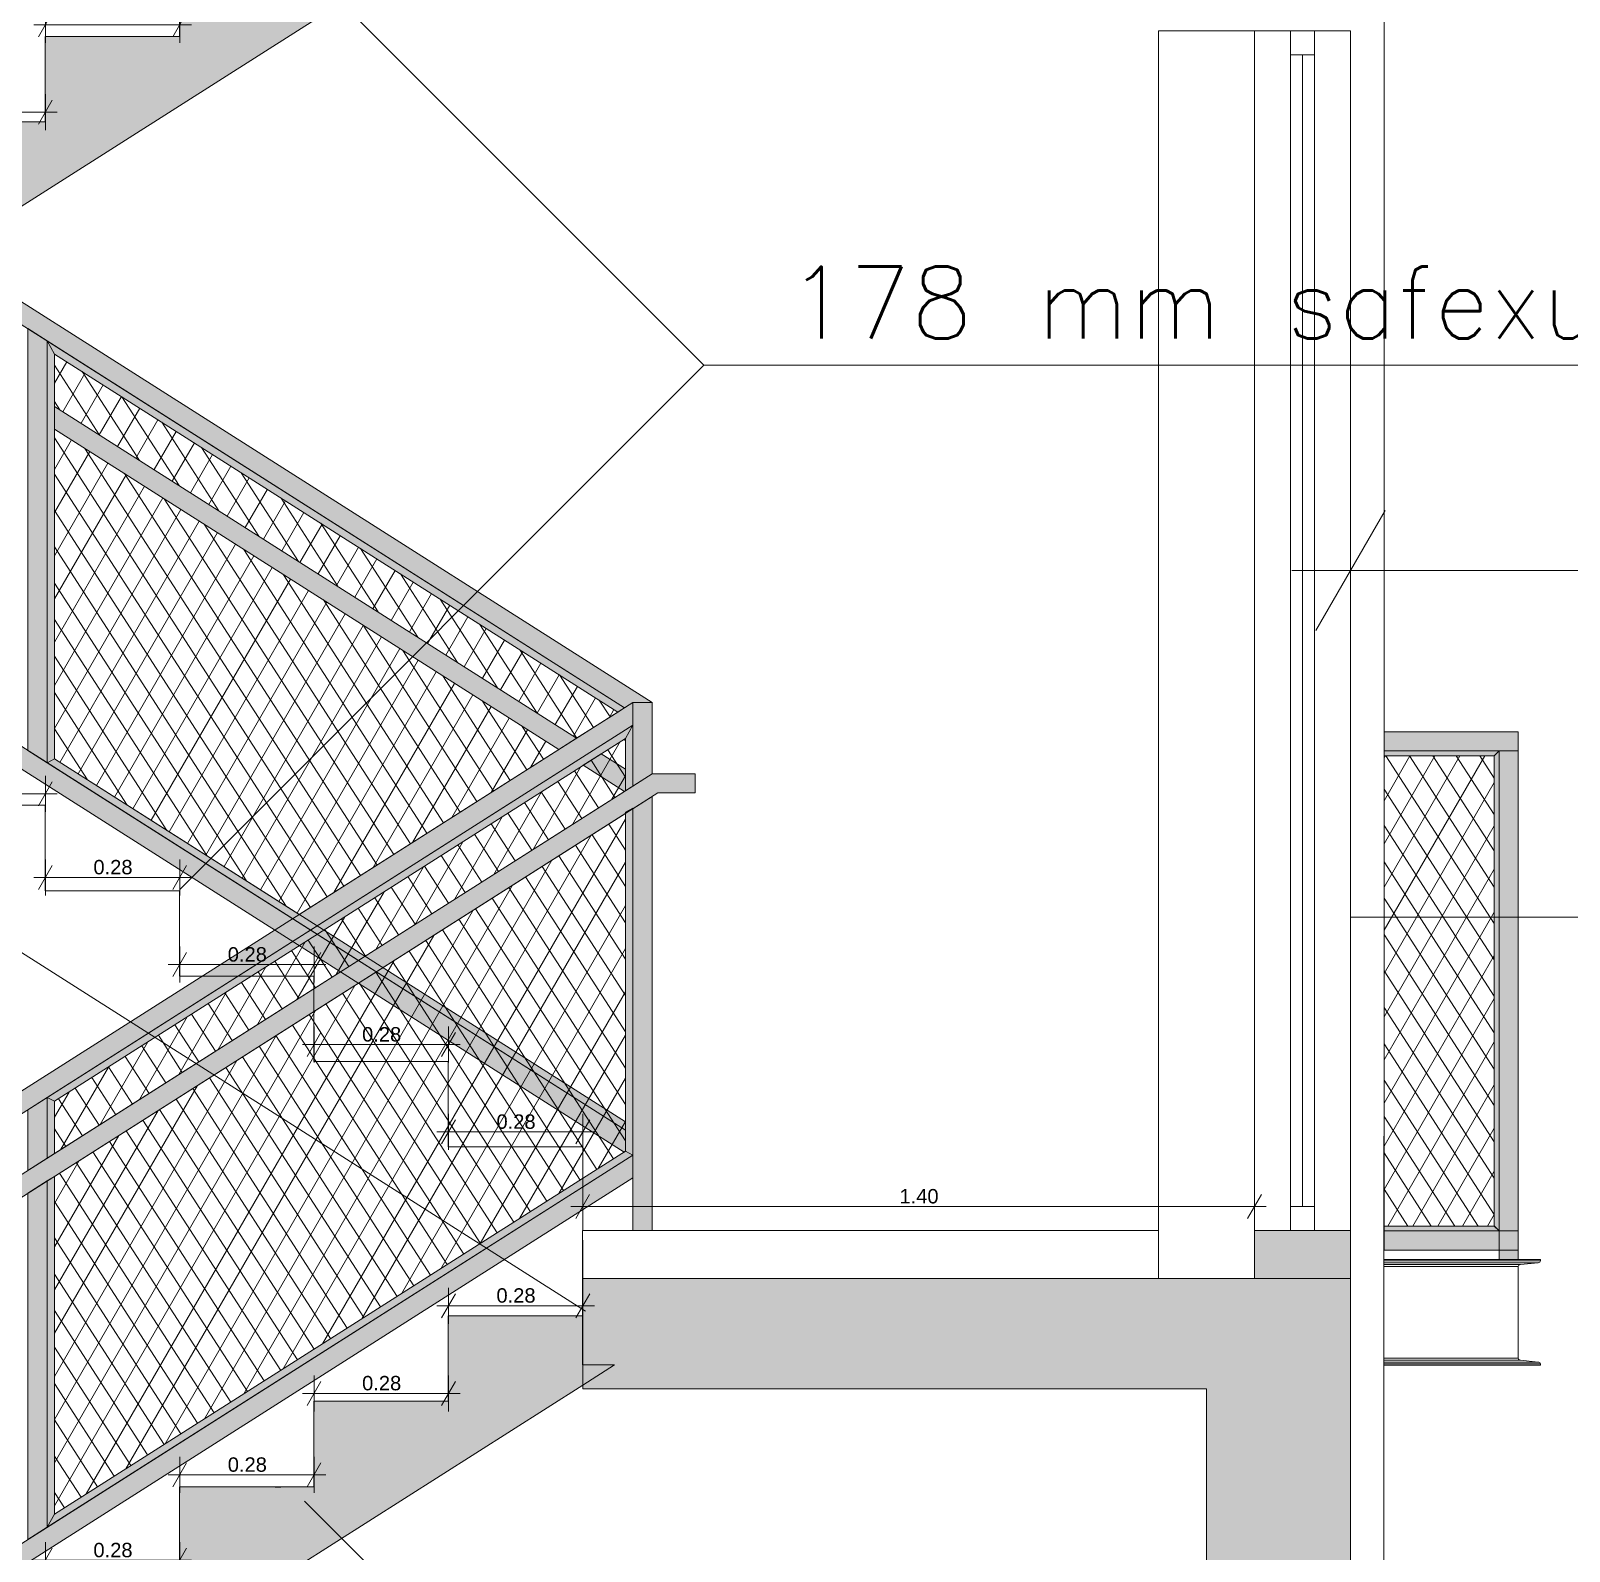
# Model space of a CAD drawing. Header units: millimetres. Extents: x 476571643 to 477489869, y 4620928210 to 4621294454.
# Drawn here: x 477416563 to 477419769, y 4621123597 to 4621126765 of the extents above; entities that cross this region are included whole.
import ezdxf

# ---------------------------------------------------------------- set-up
doc = ezdxf.new("R2010")
doc.units = ezdxf.units.MM
doc.header["$MEASUREMENT"] = 0
for name, color, linetype, lineweight in [('2D Drafting - General_Pen_No__250_Pen_No__7', 7, 'Continuous', 0), ('Annotation - Text_Pen_No__7_Pen_No__7_Pen_No__5', 5, 'Continuous', 0), ('gegmebi_Pen_No__7_Pen_No__250', 7, 'Continuous', 0), ('gegmebi_Pen_No__7_Pen_No__7', 7, 'Continuous', 0), ('gegmebi_Pen_No__7_Pen_No__7_Pen_No__5', 5, 'Continuous', 0), ('kar-panjara_Pen_No__7_Pen_No__250', 7, 'Continuous', 0), ('New_2D Drafting - General_Pen_No__1', 1, 'Continuous', 0), ('New_2D Drafting - General_Pen_No__250_Pen_No__250', 7, 'Continuous', 0), ('New_2D Drafting - General_Pen_No__30_Pen_No__9_Pen_No__9_Pen_No__255', 255, 'Continuous', 0), ('New_2D Drafting - General_Pen_No__30_Pen_No__9_Pen_No__9_Pen_No__7', 7, 'Continuous', 0), ('New_2D Drafting - General_Pen_No__4', 7, 'Continuous', 0), ('New_2D Drafting - General_Pen_No__7', 7, 'Continuous', 0), ('New_Doors_Pen_No__7_Pen_No__7_Pen_No__250', 7, 'Continuous', 0), ('New_Doors_Pen_No__7_Pen_No__7_Pen_No__5', 5, 'Continuous', 0), ('New_reg_nak_Pen_No__7', 7, 'Continuous', 0), ('New_shenobebi_Pen_No__4', 7, 'Continuous', 0), ('New_Structural - Bearing_Pen_No__1', 1, 'Continuous', 0), ('reg_nak_Pen_No__250', 7, 'Continuous', 0), ('Structural - Bearing_Pen_No__7', 7, 'Continuous', 0), ('zoma_Pen_No__1', 1, 'Continuous', 0), ('zoma_Pen_No__142', 142, 'Continuous', 0)]:
    doc.layers.add(name, color=color, linetype=linetype, lineweight=lineweight)
doc.layers.add('zoma', color=7, linetype='Continuous')
doc.styles.add('GENERATED_STYLE_2', font='arial.ttf')
doc.linetypes.add('Break', pattern='A,0,[1,a-5 saxl бѓ’бѓђбѓ¦бѓ”бѓ‘бѓ”бѓ‘бѓ\x98_1.Shx,S=15.679026,R=0,X=0,Y=0],-1975.557214,0', length=1975.557214)
doc.dimstyles.new('GENERATED_STYLE__2', dxfattribs={"dimtxt": 30.000001, "dimasz": 38, "dimexe": 0.18, "dimexo": 3, "dimgap": 0.09, "dimtad": 1, "dimtih": 1, "dimtoh": 1, "dimlfac": 0.001, "dimzin": 0, "dimdsep": 46, "dimtxsty": 'GENERATED_STYLE_2', "dimblk": 'ARROWHEAD_2', "dimblk1": 'ARROWHEAD_2', "dimblk2": 'ARROWHEAD_2', "dimcen": 0.09, "dimclrd": 142, "dimclre": 142, "dimclrt": 142, "dimadec": 0, "dimazin": 0, "dimtfac": 1, "dimtdec": 4, "dimtmove": 0, "dimatfit": 3, "dimfxl": 1, "dimtolj": 1, "dimtzin": 0, "dimarcsym": 0})
doc.dimstyles.new('GENERATED_STYLE__27', dxfattribs={"dimtxt": 300, "dimasz": 190, "dimexe": 0.18, "dimexo": 3, "dimgap": 0.09, "dimtad": 1, "dimtih": 1, "dimtoh": 1, "dimlfac": 0.001, "dimzin": 0, "dimdsep": 46, "dimtxsty": 'GENERATED_STYLE_2', "dimblk": 'ARROWHEAD_2', "dimblk1": 'ARROWHEAD_2', "dimblk2": 'ARROWHEAD_2', "dimcen": 0.09, "dimclrd": 1, "dimclre": 1, "dimclrt": 1, "dimadec": 0, "dimazin": 0, "dimtfac": 1, "dimtdec": 4, "dimtmove": 0, "dimatfit": 3, "dimfxl": 1, "dimtolj": 1, "dimtzin": 0, "dimarcsym": 0})
pattern_1 = [(60, (476844527.15, 4621385791.044), (-38.9711432, 22.5), []), (122.8330945, (476844527.15, 4621385791.044), (36.8060797, 18.75), [])]

# ---------------------------------------------------------------- blocks, each defined once
blk = doc.blocks.new('*D1593', base_point=(476844527.1, 4621385791))
at = {"layer": 'zoma_Pen_No__142', "color": 142, "linetype": 'Continuous', "lineweight": 0, "transparency": 16777216}
for p, q in [((477416593.3, 4621123540.1), (477416593.3, 4621123615.1)), ((477416873.3, 4621123540.1), (477416873.3, 4621123615.1)), ((477416607.7, 4621123602.6), (477416578.9, 4621123552.6)), ((477416858.9, 4621123552.6), (477416887.7, 4621123602.6)), ((477416568.9, 4621123577.6), (477416593.3, 4621123577.6)), ((477416593.3, 4621123577.6), (477416873.3, 4621123577.6)), ((477416873.3, 4621123577.6), (477416897.8, 4621123577.6))]:
    blk.add_line(p, q, dxfattribs=at)
at = {"layer": 'zoma_Pen_No__142', "color": 142, "lineweight": 0, "transparency": 16777216, "insert": (477416693.4, 4621123583.6), "char_height": 30, "attachment_point": 7, "style": 'GENERATED_STYLE_2'}
blk.add_mtext('\\A1;{\\pql;\\fArial CYR|b0|i0|c204|p34;0.28}', dxfattribs=at)
blk = doc.blocks.new('ARROWHEAD_2')
at = {"color": 0, "linetype": 'Continuous', "lineweight": 0}
for p, q in [((-0.378, -0.655), (0.378, 0.655)), ((0, 0), (-1, 0))]:
    blk.add_line(p, q, dxfattribs=at)
blk = doc.blocks.new('*D1594', base_point=(476844527.1, 4621385791))
at = {"layer": 'zoma_Pen_No__142', "color": 142, "linetype": 'Continuous', "lineweight": 0, "transparency": 16777216}
for p, q in [((477416887.7, 4621123780.7), (477416858.9, 4621123730.7)), ((477416873.3, 4621123718.2), (477416873.3, 4621123793.2)), ((477417138.9, 4621123730.7), (477417167.7, 4621123780.7)), ((477417153.3, 4621123718.2), (477417153.3, 4621123793.2)), ((477416848.9, 4621123755.7), (477416873.3, 4621123755.7)), ((477416873.3, 4621123755.7), (477417153.3, 4621123755.7)), ((477417153.3, 4621123755.7), (477417177.8, 4621123755.7))]:
    blk.add_line(p, q, dxfattribs=at)
at = {"layer": 'zoma_Pen_No__142', "color": 142, "lineweight": 0, "transparency": 16777216, "insert": (477416973.4, 4621123761.7), "char_height": 30, "attachment_point": 7, "style": 'GENERATED_STYLE_2'}
blk.add_mtext('\\A1;{\\pql;\\fArial CYR|b0|i0|c204|p34;0.28}', dxfattribs=at)
blk = doc.blocks.new('*D1595', base_point=(476844527.1, 4621385791))
at = {"layer": 'zoma_Pen_No__142', "color": 142, "linetype": 'Continuous', "lineweight": 0, "transparency": 16777216}
for p, q in [((477417167.7, 4621123950.4), (477417138.9, 4621123900.4)), ((477417153.3, 4621123887.9), (477417153.3, 4621123962.9)), ((477417418.9, 4621123900.4), (477417447.7, 4621123950.4)), ((477417433.3, 4621123887.9), (477417433.3, 4621123962.9)), ((477417128.9, 4621123925.4), (477417153.3, 4621123925.4)), ((477417153.3, 4621123925.4), (477417433.3, 4621123925.4)), ((477417433.3, 4621123925.4), (477417457.8, 4621123925.4))]:
    blk.add_line(p, q, dxfattribs=at)
at = {"layer": 'zoma_Pen_No__142', "color": 142, "lineweight": 0, "transparency": 16777216, "insert": (477417253.4, 4621123931.4), "char_height": 30, "attachment_point": 7, "style": 'GENERATED_STYLE_2'}
blk.add_mtext('\\A1;{\\pql;\\fArial CYR|b0|i0|c204|p34;0.28}', dxfattribs=at)
blk = doc.blocks.new('*D1596', base_point=(476844527.1, 4621385791))
at = {"layer": 'zoma_Pen_No__142', "color": 142, "linetype": 'Continuous', "lineweight": 0, "transparency": 16777216}
for p, q in [((477417447.7, 4621124133.1), (477417418.9, 4621124083.1)), ((477417433.3, 4621124070.6), (477417433.3, 4621124145.6)), ((477417698.9, 4621124083.1), (477417727.7, 4621124133.1)), ((477417713.3, 4621124070.6), (477417713.3, 4621124145.6)), ((477417408.9, 4621124108.1), (477417433.3, 4621124108.1)), ((477417433.3, 4621124108.1), (477417713.3, 4621124108.1)), ((477417713.3, 4621124108.1), (477417737.8, 4621124108.1))]:
    blk.add_line(p, q, dxfattribs=at)
at = {"layer": 'zoma_Pen_No__142', "color": 142, "lineweight": 0, "transparency": 16777216, "insert": (477417533.4, 4621124114.1), "char_height": 30, "attachment_point": 7, "style": 'GENERATED_STYLE_2'}
blk.add_mtext('\\A1;{\\pql;\\fArial CYR|b0|i0|c204|p34;0.28}', dxfattribs=at)
blk = doc.blocks.new('*D1597', base_point=(476844527.1, 4621385791))
at = {"layer": 'zoma_Pen_No__142', "color": 142, "linetype": 'Continuous', "lineweight": 0, "transparency": 16777216}
for p, q in [((477417447.7, 4621124495.4), (477417418.9, 4621124445.4)), ((477417433.3, 4621124432.9), (477417433.3, 4621124507.9)), ((477417698.9, 4621124445.4), (477417727.7, 4621124495.4)), ((477417713.3, 4621124432.9), (477417713.3, 4621124507.9)), ((477417408.9, 4621124470.4), (477417433.3, 4621124470.4)), ((477417433.3, 4621124470.4), (477417713.3, 4621124470.4)), ((477417713.3, 4621124470.4), (477417737.8, 4621124470.4))]:
    blk.add_line(p, q, dxfattribs=at)
at = {"layer": 'zoma_Pen_No__142', "color": 142, "lineweight": 0, "transparency": 16777216, "insert": (477417533.4, 4621124476.4), "char_height": 30, "attachment_point": 7, "style": 'GENERATED_STYLE_2'}
blk.add_mtext('\\A1;{\\pql;\\fArial CYR|b0|i0|c204|p34;0.28}', dxfattribs=at)
blk = doc.blocks.new('*D1598', base_point=(476844527.1, 4621385791))
at = {"layer": 'zoma_Pen_No__142', "color": 142, "linetype": 'Continuous', "lineweight": 0, "transparency": 16777216}
for p, q in [((477417167.7, 4621124677.3), (477417138.9, 4621124627.3)), ((477417153.3, 4621124614.8), (477417153.3, 4621124689.8)), ((477417418.9, 4621124627.3), (477417447.7, 4621124677.3)), ((477417433.3, 4621124614.8), (477417433.3, 4621124689.8)), ((477417128.9, 4621124652.3), (477417153.3, 4621124652.3)), ((477417153.3, 4621124652.3), (477417433.3, 4621124652.3)), ((477417433.3, 4621124652.3), (477417457.8, 4621124652.3))]:
    blk.add_line(p, q, dxfattribs=at)
at = {"layer": 'zoma_Pen_No__142', "color": 142, "lineweight": 0, "transparency": 16777216, "insert": (477417253.4, 4621124658.3), "char_height": 30, "attachment_point": 7, "style": 'GENERATED_STYLE_2'}
blk.add_mtext('\\A1;{\\pql;\\fArial CYR|b0|i0|c204|p34;0.28}', dxfattribs=at)
blk = doc.blocks.new('*D1599', base_point=(476844527.1, 4621385791))
at = {"layer": 'zoma_Pen_No__142', "color": 142, "linetype": 'Continuous', "lineweight": 0, "transparency": 16777216}
for p, q in [((477416887.7, 4621124843.9), (477416858.9, 4621124793.9)), ((477416873.3, 4621124781.4), (477416873.3, 4621124856.4)), ((477417138.9, 4621124793.9), (477417167.7, 4621124843.9)), ((477417153.3, 4621124781.4), (477417153.3, 4621124856.4)), ((477416848.9, 4621124818.9), (477416873.3, 4621124818.9)), ((477416873.3, 4621124818.9), (477417153.3, 4621124818.9)), ((477417153.3, 4621124818.9), (477417177.8, 4621124818.9))]:
    blk.add_line(p, q, dxfattribs=at)
at = {"layer": 'zoma_Pen_No__142', "color": 142, "lineweight": 0, "transparency": 16777216, "insert": (477416973.4, 4621124824.9), "char_height": 30, "attachment_point": 7, "style": 'GENERATED_STYLE_2'}
blk.add_mtext('\\A1;{\\pql;\\fArial CYR|b0|i0|c204|p34;0.28}', dxfattribs=at)
blk = doc.blocks.new('*D1600', base_point=(476844527.1, 4621385791))
at = {"layer": 'zoma_Pen_No__142', "color": 142, "linetype": 'Continuous', "lineweight": 0, "transparency": 16777216}
for p, q in [((477416607.7, 4621125025.7), (477416578.9, 4621124975.7)), ((477416593.3, 4621124963.2), (477416593.3, 4621125038.2)), ((477416858.9, 4621124975.7), (477416887.7, 4621125025.7)), ((477416873.3, 4621124963.2), (477416873.3, 4621125038.2)), ((477416568.9, 4621125000.7), (477416593.3, 4621125000.7)), ((477416593.3, 4621125000.7), (477416873.3, 4621125000.7)), ((477416873.3, 4621125000.7), (477416897.8, 4621125000.7))]:
    blk.add_line(p, q, dxfattribs=at)
at = {"layer": 'zoma_Pen_No__142', "color": 142, "lineweight": 0, "transparency": 16777216, "insert": (477416693.4, 4621125006.7), "char_height": 30, "attachment_point": 7, "style": 'GENERATED_STYLE_2'}
blk.add_mtext('\\A1;{\\pql;\\fArial CYR|b0|i0|c204|p34;0.28}', dxfattribs=at)
blk = doc.blocks.new('*D1601', base_point=(476844527.1, 4621385791))
at = {"layer": 'zoma_Pen_No__142', "color": 142, "linetype": 'Continuous', "lineweight": 0, "transparency": 16777216}
for p, q in [((477416327.7, 4621125199.9), (477416298.9, 4621125149.9)), ((477416313.3, 4621125137.4), (477416313.3, 4621125212.4)), ((477416578.9, 4621125149.9), (477416607.7, 4621125199.9)), ((477416593.3, 4621125137.4), (477416593.3, 4621125212.4)), ((477416288.9, 4621125174.9), (477416313.3, 4621125174.9)), ((477416313.3, 4621125174.9), (477416593.3, 4621125174.9)), ((477416593.3, 4621125174.9), (477416617.8, 4621125174.9))]:
    blk.add_line(p, q, dxfattribs=at)
at = {"layer": 'zoma_Pen_No__142', "color": 142, "lineweight": 0, "transparency": 16777216, "insert": (477416413.4, 4621125180.9), "char_height": 30, "attachment_point": 7, "style": 'GENERATED_STYLE_2'}
blk.add_mtext('\\A1;{\\pql;\\fArial CYR|b0|i0|c204|p34;0.28}', dxfattribs=at)
blk = doc.blocks.new('*D1608', base_point=(476844527.1, 4621385791))
at = {"layer": 'zoma_Pen_No__142', "color": 142, "linetype": 'Continuous', "lineweight": 0, "transparency": 16777216}
for p, q in [((477416313.3, 4621126557.9), (477416313.3, 4621126632.9)), ((477416593.3, 4621126557.9), (477416593.3, 4621126632.9)), ((477416288.9, 4621126595.4), (477416313.3, 4621126595.4)), ((477416327.7, 4621126620.4), (477416298.9, 4621126570.4)), ((477416313.3, 4621126595.4), (477416593.3, 4621126595.4)), ((477416578.9, 4621126570.4), (477416607.7, 4621126620.4)), ((477416593.3, 4621126595.4), (477416617.8, 4621126595.4))]:
    blk.add_line(p, q, dxfattribs=at)
at = {"layer": 'zoma_Pen_No__142', "color": 142, "lineweight": 0, "transparency": 16777216, "insert": (477416413.4, 4621126601.4), "char_height": 30, "attachment_point": 7, "style": 'GENERATED_STYLE_2'}
blk.add_mtext('\\A1;{\\pql;\\fArial CYR|b0|i0|c204|p34;0.28}', dxfattribs=at)
blk = doc.blocks.new('*D1609', base_point=(476844527.1, 4621385791))
at = {"layer": 'zoma_Pen_No__142', "color": 142, "linetype": 'Continuous', "lineweight": 0, "transparency": 16777216}
for p, q in [((477416607.7, 4621126802.6), (477416578.9, 4621126752.6)), ((477416593.3, 4621126740.1), (477416593.3, 4621126815.1)), ((477416858.9, 4621126752.6), (477416887.7, 4621126802.6)), ((477416873.3, 4621126740.1), (477416873.3, 4621126815.1)), ((477416568.9, 4621126777.6), (477416593.3, 4621126777.6)), ((477416593.3, 4621126777.6), (477416873.3, 4621126777.6)), ((477416873.3, 4621126777.6), (477416897.8, 4621126777.6))]:
    blk.add_line(p, q, dxfattribs=at)
at = {"layer": 'zoma_Pen_No__142', "color": 142, "lineweight": 0, "transparency": 16777216, "insert": (477416693.4, 4621126783.6), "char_height": 30, "attachment_point": 7, "style": 'GENERATED_STYLE_2'}
blk.add_mtext('\\A1;{\\pql;\\fArial CYR|b0|i0|c204|p34;0.28}', dxfattribs=at)
blk = doc.blocks.new('*D1614', base_point=(476844527.1, 4621385791))
at = {"layer": 'zoma_Pen_No__142', "color": 142, "linetype": 'Continuous', "lineweight": 0, "transparency": 16777216}
for p, q in [((477417713.1, 4621124277.4), (477417713.1, 4621124352.4)), ((477419113.3, 4621124277.4), (477419113.3, 4621124352.4)), ((477417727.5, 4621124339.9), (477417698.6, 4621124289.9)), ((477419098.8, 4621124289.9), (477419127.7, 4621124339.9)), ((477417688.6, 4621124314.9), (477417713.1, 4621124314.9)), ((477417713.1, 4621124314.9), (477419113.3, 4621124314.9)), ((477419113.3, 4621124314.9), (477419137.7, 4621124314.9))]:
    blk.add_line(p, q, dxfattribs=at)
at = {"layer": 'zoma_Pen_No__142', "color": 142, "lineweight": 0, "transparency": 16777216, "insert": (477418373.3, 4621124320.9), "char_height": 30, "attachment_point": 7, "style": 'GENERATED_STYLE_2'}
blk.add_mtext('\\A1;{\\pql;\\fArial CYR|b0|i0|c204|p34;1.40}', dxfattribs=at)
blk = doc.blocks.new('*D1616', base_point=(476844527.1, 4621385791))
at = {"layer": 'zoma_Pen_No__142', "color": 142, "linetype": 'Continuous', "lineweight": 0, "transparency": 16777216}
for p, q in [((477417727.5, 4621127539.9), (477417698.6, 4621127489.9)), ((477417713.1, 4621127477.4), (477417713.1, 4621127552.4)), ((477419098.8, 4621127489.9), (477419127.7, 4621127539.9)), ((477419113.3, 4621127477.4), (477419113.3, 4621127552.4)), ((477417688.6, 4621127514.9), (477417713.1, 4621127514.9)), ((477417713.1, 4621127514.9), (477419113.3, 4621127514.9)), ((477419113.3, 4621127514.9), (477419137.7, 4621127514.9))]:
    blk.add_line(p, q, dxfattribs=at)
at = {"layer": 'zoma_Pen_No__142', "color": 142, "lineweight": 0, "transparency": 16777216, "insert": (477418373.3, 4621127520.9), "char_height": 30, "attachment_point": 7, "style": 'GENERATED_STYLE_2'}
blk.add_mtext('\\A1;{\\pql;\\fArial CYR|b0|i0|c204|p34;1.40}', dxfattribs=at)
blk = doc.blocks.new('*D1671', base_point=(476844527.1, 4621385791))
at = {"layer": 'zoma_Pen_No__1', "color": 1, "linetype": 'Continuous', "lineweight": 0, "transparency": 16777216}
for p, q in [((477419313.3, 4621125452.9), (477419313.3, 4621125827.9)), ((477422680.1, 4621125452.9), (477422680.1, 4621125827.9)), ((477419385.4, 4621125765.4), (477419241.1, 4621125515.4)), ((477422607.9, 4621125515.4), (477422752.3, 4621125765.4)), ((477419191, 4621125640.4), (477419313.3, 4621125640.4)), ((477419313.3, 4621125640.4), (477422680.1, 4621125640.4)), ((477422680.1, 4621125640.4), (477422802.4, 4621125640.4))]:
    blk.add_line(p, q, dxfattribs=at)
at = {"layer": 'zoma_Pen_No__1', "color": 1, "lineweight": 0, "transparency": 16777216, "insert": (477420483.8, 4621125700.4), "char_height": 300, "attachment_point": 7, "style": 'GENERATED_STYLE_2'}
blk.add_mtext('\\A1;{\\pql;\\fArial CYR|b0|i0|c204|p34;12.79}', dxfattribs=at)

msp = doc.modelspace()

# ---------------------------------------------------------------- hatches: boundary and pattern name
at = {"layer": '2D Drafting - General_Pen_No__250_Pen_No__7', "linetype": 'Continuous', "lineweight": 0}
msp.add_hatch(color=7, dxfattribs=at).paths.add_polyline_path([(477417713.109, 4621123934.916), (477417713.109, 4621124165.01), (477419113.271, 4621124165.01), (477419113.271, 4621124265.039), (477419313.271, 4621124265.039), (477419313.271, 4621124165.01), (477419313.037, 4621124165.01), (477419313.037, 4621123985.002), (477419313.037, 4621123565.01), (477419013.037, 4621123565.01), (477419013.037, 4621123934.916)])
at = {"layer": 'New_2D Drafting - General_Pen_No__1', "linetype": 'Continuous', "lineweight": 0}
for points in [[(477415351.631, 4621126910.087), (477417800.245, 4621125354.161), (477417817.315, 4621125365.008), (477417857.788, 4621125364.989), (477415370.826, 4621126945.282), (477415351.631, 4621126933.084)], [(477416556.717, 4621125265.192), (477416556.734, 4621126144.327), (477416597.216, 4621126118.603), (477416597.198, 4621125239.469)], [(477416597.216, 4621126118.603), (477416612.216, 4621126091.384), (477416612.199, 4621125247.678), (477416597.198, 4621125239.469)], [(477416597.249, 4621126118.655), (477416612.216, 4621126091.384), (477417786.272, 4621125345.282), (477417800.247, 4621125354.162)], [(477415336.682, 4621126040.441), (477415336.682, 4621125993.048), (477417799.417, 4621124428.149), (477417802.333, 4621124430.002), (477417802.332, 4621124473.689)], [(477416612.213, 4621125934.922), (477417663.21, 4621125267.085), (477417700.502, 4621125290.781), (477416612.214, 4621125982.314)], [(477417817.315, 4621125365.008), (477415296.198, 4621123763.011), (477415336.681, 4621123741.343), (477417817.315, 4621125317.615)], [(477417857.801, 4621125216.581), (477417857.801, 4621125365.009), (477417817.315, 4621125365.008), (477417817.315, 4621125215.419), (477417817.315, 4621125190.855)], [(477417817.319, 4621125317.618), (477416597.153, 4621124542.365), (477416612.221, 4621124534.165), (477417802.335, 4621125290.471)], [(477417802.335, 4621125290.471), (477417802.337, 4621125181.338), (477417817.319, 4621125190.855), (477417817.319, 4621125317.618)], [(477416612.239, 4621125247.678), (477417802.332, 4621124491.461), (477417802.332, 4621124473.689), (477416597.198, 4621125239.469)], [(477417751.665, 4621125258.271), (477417714.375, 4621125234.573), (477417800.245, 4621125180.009), (477417802.337, 4621125181.338), (477417802.336, 4621125226.072)], [(477415206.198, 4621123613.011), (477415206.198, 4621123572.564), (477415345.137, 4621123572.564), (477417869.644, 4621125176.714), (477417947.801, 4621125176.714), (477417947.801, 4621125216.581), (477417857.801, 4621125216.581), (477415334.208, 4621123613.011)], [(477417817.315, 4621124265.04), (477417857.801, 4621124265.043), (477417857.801, 4621125169.31), (477417817.315, 4621125143.463), (477417817.315, 4621124469.65), (477417817.315, 4621124376.951)], [(477417817.318, 4621125144.905), (477417802.319, 4621125136.334), (477417802.333, 4621124430.002), (477417817.315, 4621124421.75)], [(477416597.224, 4621124415.571), (477416597.221, 4621124542.33), (477416556.739, 4621124516.606), (477416556.742, 4621124389.848)], [(477416612.221, 4621124534.165), (477416597.221, 4621124542.33), (477416597.224, 4621124415.571), (477416612.224, 4621124425.102)], [(477417817.315, 4621124421.75), (477415336.682, 4621122845.478), (477415336.682, 4621122798.085), (477417817.315, 4621124374.357)], [(477416612.239, 4621123673.773), (477417802.333, 4621124430.002), (477417817.315, 4621124421.75), (477416597.239, 4621123646.475)], [(477416597.225, 4621124368.179), (477416556.743, 4621124342.456), (477416556.757, 4621123620.752), (477416597.239, 4621123646.475)], [(477416612.225, 4621124377.711), (477416597.225, 4621124368.179), (477416597.239, 4621123646.475), (477416612.239, 4621123673.773)]]:
    msp.add_hatch(color=1, dxfattribs=at).paths.add_polyline_path(points)
h = msp.add_hatch(dxfattribs=at)
h.set_pattern_fill('BATT_INSULATION', color=1, style=0, pattern_type=2)
h.set_pattern_definition(pattern_1)
h.paths.add_polyline_path([(477417700.502, 4621125290.781), (477416612.214, 4621125982.314), (477416612.216, 4621126091.384), (477417786.272, 4621125345.282)])
h = msp.add_hatch(dxfattribs=at)
h.set_pattern_fill('BATT_INSULATION', color=1, style=0, pattern_type=2)
h.set_pattern_definition(pattern_1)
h.paths.add_polyline_path([(477417122.456, 4621124923.473), (477416612.199, 4621125247.678), (477416612.213, 4621125934.922), (477417663.21, 4621125267.085)])
h = msp.add_hatch(dxfattribs=at)
h.set_pattern_fill('BATT_INSULATION', color=1, style=0, pattern_type=2)
h.set_pattern_definition(pattern_1)
h.paths.add_polyline_path([(477417802.337, 4621125181.338), (477417802.335, 4621125290.471), (477416612.221, 4621124534.165), (477416612.224, 4621124425.102)])
h = msp.add_hatch(dxfattribs=at)
h.set_pattern_fill('BATT_INSULATION', color=1, style=0, pattern_type=2)
h.set_pattern_definition(pattern_1)
h.paths.add_polyline_path([(477416612.239, 4621123673.773), (477417802.333, 4621124430.002), (477417802.319, 4621125133.934), (477416612.225, 4621124377.711)])
at = {"layer": 'New_2D Drafting - General_Pen_No__250_Pen_No__250', "linetype": 'Continuous', "lineweight": 0}
for points in [[(477415753.038, 4621126041.011), (477415473.109, 4621126041.011), (477415473.324, 4621125719.384), (477416873.112, 4621126608.93), (477417118.719, 4621126765.01), (477417713.109, 4621127142.736), (477417779.619, 4621127185.002), (477417713.109, 4621127185.002), (477417713.038, 4621127185.002), (477417713.038, 4621127287.01), (477417433.038, 4621127287.01), (477417433.038, 4621127109.01), (477417153.038, 4621127109.01), (477417153.038, 4621126931.01), (477417090.255, 4621126931.01, -0.08199413), (477417065.821, 4621126931.01), (477416873.112, 4621126931.01), (477416873.112, 4621126765.01), (477416873.043, 4621126765.01), (477416873.038, 4621126753.01), (477416593.038, 4621126753.01), (477416593.038, 4621126575.011), (477416313.038, 4621126575.011), (477416313.038, 4621126397.011), (477416033.038, 4621126397.011), (477416033.038, 4621126219.011), (477415753.038, 4621126219.011)], [(477415753.038, 4621122841.011), (477415473.109, 4621122841.011), (477415473.324, 4621122519.384), (477416873.112, 4621123408.93), (477417118.719, 4621123565.01), (477417713.109, 4621123942.736), (477417779.619, 4621123985.002), (477417713.109, 4621123985.002), (477417713.038, 4621123985.002), (477417713.038, 4621124087.01), (477417433.038, 4621124087.01), (477417433.038, 4621123909.01), (477417153.038, 4621123909.01), (477417153.038, 4621123731.01), (477417090.255, 4621123731.01, -0.08199413), (477417065.821, 4621123731.01), (477416873.112, 4621123731.01), (477416873.112, 4621123565.01), (477416873.043, 4621123565.01), (477416873.038, 4621123553.01), (477416593.038, 4621123553.01), (477416593.038, 4621123375.011), (477416313.038, 4621123375.011), (477416313.038, 4621123197.011), (477416033.038, 4621123197.011), (477416033.038, 4621123019.011), (477415753.038, 4621123019.011)]]:
    msp.add_hatch(color=7, dxfattribs=at).paths.add_polyline_path(points)
at = {"layer": 'New_2D Drafting - General_Pen_No__30_Pen_No__9_Pen_No__9_Pen_No__255', "linetype": 'Continuous', "lineweight": 0}
for points in [[(477419662.875, 4621125304.202), (477419383.208, 4621125304.202), (477419383.208, 4621125264.202), (477419662.875, 4621125264.202)], [(477419612.868, 4621125254.202), (477419383.208, 4621125254.202), (477419383.208, 4621125264.202), (477419622.868, 4621125264.202)], [(477419612.868, 4621124274.2), (477419622.868, 4621124264.2), (477419622.868, 4621125264.202), (477419612.868, 4621125254.202)], [(477419662.875, 4621124204.2), (477419622.868, 4621124204.2), (477419622.868, 4621125264.202), (477419662.875, 4621125264.202)], [(477419623.237, 4621124264.2), (477419383.208, 4621124264.2), (477419383.208, 4621124274.2), (477419613.237, 4621124274.2)], [(477419662.875, 4621124264.2), (477419383.208, 4621124264.2), (477419383.208, 4621124224.2), (477419662.875, 4621124224.2)]]:
    msp.add_hatch(color=255, dxfattribs=at).paths.add_polyline_path(points)
at = {"layer": 'New_2D Drafting - General_Pen_No__7', "linetype": 'Continuous', "lineweight": 0}
h = msp.add_hatch(dxfattribs=at)
h.set_pattern_fill('BATT_INSULATION', style=0, pattern_type=2)
h.set_pattern_definition(pattern_1)
h.paths.add_polyline_path([(477419383.208, 4621124274.2), (477419612.868, 4621124274.2), (477419612.868, 4621125254.202), (477419383.208, 4621125254.202)])

# ---------------------------------------------------------------- linework, layer by layer
at = {"layer": '2D Drafting - General_Pen_No__250_Pen_No__7', "color": 7, "linetype": 'Continuous', "lineweight": 0, "flags": 128}
msp.add_lwpolyline([(477417713.109, 4621123934.916), (477417713.109, 4621124165.01), (477419113.271, 4621124165.01), (477419113.271, 4621124265.039), (477419313.271, 4621124265.039), (477419313.271, 4621124165.01), (477419313.037, 4621124165.01), (477419313.037, 4621123985.002), (477419313.037, 4621123565.01), (477419013.037, 4621123565.01), (477419013.037, 4621123934.916)], close=True, dxfattribs=at)
at = {"layer": 'gegmebi_Pen_No__7_Pen_No__250', "color": 7, "linetype": 'Continuous', "lineweight": 0, "flags": 128}
for points in [[(477419188.271, 4621126765.009), (477419238.271, 4621126765.009), (477419238.271, 4621124265.01), (477419188.271, 4621124265.01)], [(477419188.271, 4621126715.009), (477419238.271, 4621126715.009), (477419238.271, 4621126765.009), (477419188.271, 4621126765.009)], [(477419188.271, 4621124265.01), (477419238.271, 4621124265.01), (477419238.271, 4621124314.848), (477419188.271, 4621124314.848)], [(477417713.055, 4621124165.01), (477418913.109, 4621124165.01), (477418913.109, 4621124265.01), (477417713.055, 4621124265.01)]]:
    msp.add_lwpolyline(points, close=True, dxfattribs=at)
at = {"layer": 'gegmebi_Pen_No__7_Pen_No__7', "color": 7, "linetype": 'Continuous', "lineweight": 0}
msp.add_line((477419213.271, 4621126715.009), (477419213.271, 4621124314.848), dxfattribs=at)
at = {"layer": 'gegmebi_Pen_No__7_Pen_No__7_Pen_No__5', "color": 5, "linetype": 'Continuous', "lineweight": 0, "flags": 128}
for points in [[(477417132.993, 4621126901.167), (477417965.841, 4621126068.319), (477416873.312, 4621124975.79)], [(477417965.841, 4621126068.319), (477420187.846, 4621126068.319)], [(477417132.993, 4621123701.167), (477417965.841, 4621122868.319), (477416873.312, 4621121775.79)]]:
    msp.add_lwpolyline(points, dxfattribs=at)
at = {"layer": 'kar-panjara_Pen_No__7_Pen_No__250', "color": 7, "linetype": 'Continuous', "lineweight": 0, "flags": 128}
for points in [[(477418913.109, 4621126765.008), (477418913.109, 4621124165.01), (477419313.109, 4621124165.01), (477419313.109, 4621126765.008)], [(477419313.271, 4621126765.009), (477419113.271, 4621126765.009), (477419113.271, 4621124265.01), (477419313.271, 4621124265.01)]]:
    msp.add_lwpolyline(points, close=True, dxfattribs=at)
at = {"layer": 'New_2D Drafting - General_Pen_No__250_Pen_No__250', "color": 7, "linetype": 'Continuous', "lineweight": 0, "flags": 128}
for points in [[(477415473.324, 4621125719.384), (477416873.112, 4621126608.93), (477417118.719, 4621126765.01), (477417713.109, 4621127142.736), (477417779.619, 4621127185.002), (477417713.109, 4621127185.002), (477417713.038, 4621127185.002), (477417713.038, 4621127287.01), (477417433.038, 4621127287.01), (477417433.038, 4621127109.01), (477417153.038, 4621127109.01), (477417153.038, 4621126931.01), (477417090.255, 4621126931.01, -0.08199413), (477417065.821, 4621126931.01), (477416873.112, 4621126931.01), (477416873.112, 4621126765.01), (477416873.043, 4621126765.01), (477416873.038, 4621126753.01), (477416593.038, 4621126753.01), (477416593.038, 4621126575.011), (477416313.038, 4621126575.011)], [(477417118.719, 4621123565.01), (477417713.109, 4621123942.736), (477417779.619, 4621123985.002), (477417713.109, 4621123985.002), (477417713.038, 4621123985.002), (477417713.038, 4621124087.01), (477417433.038, 4621124087.01), (477417433.038, 4621123909.01), (477417153.038, 4621123909.01), (477417153.038, 4621123731.01), (477417090.255, 4621123731.01, -0.08199413), (477417065.821, 4621123731.01), (477416873.112, 4621123731.01), (477416873.112, 4621123565.01)]]:
    msp.add_lwpolyline(points, format="xyb", dxfattribs=at)
at = {"layer": 'New_2D Drafting - General_Pen_No__30_Pen_No__9_Pen_No__9_Pen_No__7', "color": 7, "linetype": 'Continuous', "lineweight": 0, "flags": 128}
for points in [[(477419662.875, 4621125304.202), (477419383.208, 4621125304.202), (477419383.208, 4621125264.202), (477419662.875, 4621125264.202)], [(477419612.868, 4621125254.202), (477419383.208, 4621125254.202), (477419383.208, 4621125264.202), (477419622.868, 4621125264.202)], [(477419612.868, 4621124274.2), (477419622.868, 4621124264.2), (477419622.868, 4621125264.202), (477419612.868, 4621125254.202)], [(477419662.875, 4621124204.2), (477419622.868, 4621124204.2), (477419622.868, 4621125264.202), (477419662.875, 4621125264.202)], [(477419623.237, 4621124264.2), (477419383.208, 4621124264.2), (477419383.208, 4621124274.2), (477419613.237, 4621124274.2)], [(477419662.875, 4621124264.2), (477419383.208, 4621124264.2), (477419383.208, 4621124224.2), (477419662.875, 4621124224.2)]]:
    msp.add_lwpolyline(points, close=True, dxfattribs=at)
at = {"layer": 'New_2D Drafting - General_Pen_No__4', "color": 7, "linetype": 'Continuous', "lineweight": 0, "flags": 128}
for points in [[(477415351.631, 4621126910.087), (477417800.245, 4621125354.161), (477417817.315, 4621125365.008), (477417857.788, 4621125364.989), (477415370.826, 4621126945.282), (477415351.631, 4621126933.084)], [(477416556.717, 4621125265.192), (477416556.734, 4621126144.327), (477416597.216, 4621126118.603), (477416597.198, 4621125239.469)], [(477416597.216, 4621126118.603), (477416612.216, 4621126091.384), (477416612.199, 4621125247.678), (477416597.198, 4621125239.469)], [(477416597.249, 4621126118.655), (477416612.216, 4621126091.384), (477417786.272, 4621125345.282), (477417800.247, 4621125354.162)], [(477417700.502, 4621125290.781), (477416612.214, 4621125982.314), (477416612.216, 4621126091.384), (477417786.272, 4621125345.282)], [(477415336.682, 4621126040.441), (477415336.682, 4621125993.048), (477417799.417, 4621124428.149), (477417802.333, 4621124430.002), (477417802.332, 4621124473.689)], [(477416612.213, 4621125934.922), (477417663.21, 4621125267.085), (477417700.502, 4621125290.781), (477416612.214, 4621125982.314)], [(477417122.456, 4621124923.473), (477416612.199, 4621125247.678), (477416612.213, 4621125934.922), (477417663.21, 4621125267.085)], [(477417817.315, 4621125365.008), (477415296.198, 4621123763.011), (477415336.681, 4621123741.343), (477417817.315, 4621125317.615)], [(477417857.801, 4621125216.581), (477417857.801, 4621125365.009), (477417817.315, 4621125365.008), (477417817.315, 4621125215.419), (477417817.315, 4621125190.855)], [(477417817.319, 4621125317.618), (477416597.153, 4621124542.365), (477416612.221, 4621124534.165), (477417802.335, 4621125290.471)], [(477417802.335, 4621125290.471), (477417802.337, 4621125181.338), (477417817.319, 4621125190.855), (477417817.319, 4621125317.618)], [(477417802.337, 4621125181.338), (477417802.335, 4621125290.471), (477416612.221, 4621124534.165), (477416612.224, 4621124425.102)], [(477416612.239, 4621125247.678), (477417802.332, 4621124491.461), (477417802.332, 4621124473.689), (477416597.198, 4621125239.469)], [(477417751.665, 4621125258.271), (477417714.375, 4621125234.573), (477417800.245, 4621125180.009), (477417802.337, 4621125181.338), (477417802.336, 4621125226.072)], [(477419383.208, 4621124274.2), (477419612.868, 4621124274.2), (477419612.868, 4621125254.202), (477419383.208, 4621125254.202)], [(477415206.198, 4621123613.011), (477415206.198, 4621123572.564), (477415345.137, 4621123572.564), (477417869.644, 4621125176.714), (477417947.801, 4621125176.714), (477417947.801, 4621125216.581), (477417857.801, 4621125216.581), (477415334.208, 4621123613.011)], [(477417817.315, 4621124265.04), (477417857.801, 4621124265.043), (477417857.801, 4621125169.31), (477417817.315, 4621125143.463), (477417817.315, 4621124469.65), (477417817.315, 4621124376.951)], [(477416612.239, 4621123673.773), (477417802.333, 4621124430.002), (477417802.319, 4621125133.934), (477416612.225, 4621124377.711)], [(477417817.318, 4621125144.905), (477417802.319, 4621125136.334), (477417802.333, 4621124430.002), (477417817.315, 4621124421.75)], [(477416597.224, 4621124415.571), (477416597.221, 4621124542.33), (477416556.739, 4621124516.606), (477416556.742, 4621124389.848)], [(477416612.221, 4621124534.165), (477416597.221, 4621124542.33), (477416597.224, 4621124415.571), (477416612.224, 4621124425.102)], [(477417817.315, 4621124421.75), (477415336.682, 4621122845.478), (477415336.682, 4621122798.085), (477417817.315, 4621124374.357)], [(477416612.239, 4621123673.773), (477417802.333, 4621124430.002), (477417817.315, 4621124421.75), (477416597.239, 4621123646.475)], [(477416597.225, 4621124368.179), (477416556.743, 4621124342.456), (477416556.757, 4621123620.752), (477416597.239, 4621123646.475)], [(477416612.225, 4621124377.711), (477416597.225, 4621124368.179), (477416597.239, 4621123646.475), (477416612.239, 4621123673.773)]]:
    msp.add_lwpolyline(points, close=True, dxfattribs=at)
at = {"layer": 'New_Doors_Pen_No__7_Pen_No__7_Pen_No__250', "color": 7, "linetype": 'Continuous', "lineweight": 0, "flags": 128}
msp.add_lwpolyline([(477415473.149, 4621125843.012), (477415473.149, 4621125685.01), (477415753.078, 4621125685.01), (477415753.078, 4621125507.01), (477416033.078, 4621125507.01), (477416033.078, 4621125329.011), (477416313.078, 4621125329.011), (477416313.078, 4621125151.011), (477416593.078, 4621125151.011), (477416593.078, 4621124973.011), (477416873.078, 4621124973.011), (477416873.152, 4621124795.011), (477417153.078, 4621124795.011), (477417153.078, 4621124617.012), (477417433.078, 4621124617.012), (477417433.078, 4621124439.012), (477417713.078, 4621124439.012), (477417713.078, 4621124265.01)], dxfattribs=at)
at = {"layer": 'New_Doors_Pen_No__7_Pen_No__7_Pen_No__5', "color": 5, "linetype": 'Continuous', "lineweight": 0, "flags": 128}
for points in [[(477415473.109, 4621125863.011), (477415473.109, 4621126041.011), (477415753.038, 4621126041.011), (477415753.038, 4621126219.011), (477416033.038, 4621126219.011), (477416033.038, 4621126397.011), (477416313.038, 4621126397.011), (477416313.038, 4621126575.011), (477416593.038, 4621126575.011), (477416593.038, 4621126753.01), (477416873.038, 4621126753.01), (477416873.112, 4621126931.01), (477417153.038, 4621126931.01), (477417153.038, 4621127109.01), (477417433.038, 4621127109.01), (477417433.038, 4621127287.01), (477417713.038, 4621127287.01), (477417713.073, 4621127445.04)], [(477415473.109, 4621122663.011), (477415473.109, 4621122841.011), (477415753.038, 4621122841.011), (477415753.038, 4621123019.011), (477416033.038, 4621123019.011), (477416033.038, 4621123197.011), (477416313.038, 4621123197.011), (477416313.038, 4621123375.011), (477416593.038, 4621123375.011), (477416593.038, 4621123553.01), (477416873.038, 4621123553.01), (477416873.112, 4621123731.01), (477417153.038, 4621123731.01), (477417153.038, 4621123909.01), (477417433.038, 4621123909.01), (477417433.038, 4621124087.01), (477417713.038, 4621124087.01), (477417713.073, 4621124245.04)]]:
    msp.add_lwpolyline(points, dxfattribs=at)
at = {"layer": 'New_reg_nak_Pen_No__7', "color": 7, "linetype": 'Continuous', "lineweight": 0, "flags": 128}
msp.add_lwpolyline([(477419312.92, 4621131064.578), (477419383.271, 4621131064.576), (477419382.947, 4621117865.741), (477419313.02, 4621117865.743)], dxfattribs=at)
at = {"layer": 'New_shenobebi_Pen_No__4', "color": 7, "linetype": 'Continuous', "lineweight": 0}
msp.add_lwpolyline([(477417713.109, 4621124165.01), (477417713.109, 4621124245.04)], dxfattribs=at)
at = {"layer": 'New_Structural - Bearing_Pen_No__1', "color": 1, "linetype": 'Break', "lineweight": 0}
msp.add_line((477419313.109, 4621124918.167), (477422680.105, 4621124918.167), dxfattribs=at)
at = {"layer": 'reg_nak_Pen_No__250', "color": 7, "linetype": 'Continuous', "lineweight": 0, "flags": 128}
msp.add_lwpolyline([(477415244.777, 4621125669.652), (477417719.165, 4621124096.648)], dxfattribs=at)
at = {"layer": 'Structural - Bearing_Pen_No__7', "color": 7, "linetype": 'Continuous', "lineweight": 0}
for p, q in [((477419383.181, 4621124204.208), (477419709.201, 4621124204.208)), ((477419383.181, 4621124201.713), (477419709.201, 4621124201.713)), ((477419383.181, 4621124197.758), (477419704.738, 4621124197.758)), ((477419383.181, 4621124193.768), (477419667.337, 4621124193.768)), ((477419383.181, 4621124189.813), (477419662.875, 4621124189.813)), ((477419662.875, 4621124189.813), (477419663.274, 4621124191.344)), ((477419662.875, 4621123998.603), (477419662.875, 4621124189.813)), ((477419663.274, 4621124191.344), (477419664.412, 4621124192.641)), ((477419664.412, 4621124192.641), (477419666.115, 4621124193.508)), ((477419666.115, 4621124193.508), (477419667.337, 4621124193.768)), ((477419667.337, 4621124193.768), (477419704.738, 4621124197.758)), ((477419704.738, 4621124197.758), (477419705.96, 4621124198.017)), ((477419705.96, 4621124198.017), (477419707.663, 4621124198.884)), ((477419707.663, 4621124198.884), (477419708.801, 4621124200.182)), ((477419708.801, 4621124200.182), (477419709.201, 4621124201.713)), ((477419709.201, 4621124201.713), (477419709.201, 4621124204.208)), ((477419383.176, 4621123998.603), (477419662.875, 4621123998.603)), ((477419663.274, 4621123997.072), (477419662.875, 4621123998.603)), ((477419664.412, 4621123995.774), (477419663.274, 4621123997.072)), ((477419383.176, 4621123994.648), (477419667.337, 4621123994.648)), ((477419383.176, 4621123990.658), (477419704.738, 4621123990.658)), ((477419383.176, 4621123986.703), (477419709.201, 4621123986.703)), ((477419383.176, 4621123984.208), (477419709.201, 4621123984.208)), ((477419666.115, 4621123994.907), (477419664.412, 4621123995.774)), ((477419667.337, 4621123994.648), (477419666.115, 4621123994.907)), ((477419704.738, 4621123990.658), (477419667.337, 4621123994.648)), ((477419705.96, 4621123990.398), (477419704.738, 4621123990.658)), ((477419707.663, 4621123989.531), (477419705.96, 4621123990.398)), ((477419708.801, 4621123988.234), (477419707.663, 4621123989.531)), ((477419709.201, 4621123986.703), (477419708.801, 4621123988.234)), ((477419709.201, 4621123984.208), (477419709.201, 4621123986.703))]:
    msp.add_line(p, q, dxfattribs=at)

# ---------------------------------------------------------------- texts
at = {"layer": 'Annotation - Text_Pen_No__7_Pen_No__7_Pen_No__5', "color": 5, "linetype": 'Continuous', "lineweight": 0, "insert": (477418140.023, 4621126273.708), "char_height": 150, "attachment_point": 1}
msp.add_mtext('\\A1;{\\pql;\\Ftxt.shx;178 mm safexuri}', dxfattribs=at)

# ---------------------------------------------------------------- dimensions: what is measured, and where the dimension line sits
at = {"layer": 'zoma', "color": 142, "linetype": 'Continuous', "lineweight": 0}
for base, p1, p2, picture, middle in [((477419113.271, 4621127514.945), (477417713.078, 4621121065.01), (477419113.271, 4621127514.945), '*D1616', (477418412.231, 4621127535.945)), ((477416873.312, 4621126777.649), (477416593.312, 4621126756.301), (477416873.312, 4621126756.301), '*D1609', (477416732.368, 4621126798.649)), ((477416593.312, 4621126595.357), (477416313.312, 4621126572.198), (477416593.312, 4621126572.198), '*D1608', (477416452.368, 4621126616.357)), ((477416593.312, 4621125174.89), (477416313.312, 4621125153.679), (477416593.312, 4621125153.679), '*D1601', (477416452.368, 4621125195.89)), ((477416873.312, 4621125000.685), (477416593.312, 4621124985.196), (477416873.312, 4621124985.196), '*D1600', (477416732.368, 4621125021.685)), ((477417153.312, 4621124818.851), (477416873.312, 4621124798.537), (477417153.312, 4621124798.537), '*D1599', (477417012.368, 4621124839.851)), ((477417433.312, 4621124652.276), (477417153.312, 4621124633.164), (477417433.312, 4621124633.164), '*D1598', (477417292.368, 4621124673.276)), ((477417713.312, 4621124470.441), (477417433.312, 4621124443.493), (477417713.312, 4621124443.493), '*D1597', (477417572.368, 4621124491.441)), ((477419113.271, 4621124314.945), (477417713.078, 4621121065.01), (477419113.271, 4621124314.945), '*D1614', (477418412.231, 4621124335.945)), ((477417713.312, 4621124108.087), (477417433.312, 4621124084.638), (477417713.312, 4621124084.638), '*D1596', (477417572.368, 4621124129.087)), ((477417433.312, 4621123925.408), (477417153.312, 4621123901.404), (477417433.312, 4621123901.404), '*D1595', (477417292.368, 4621123946.408)), ((477417153.312, 4621123755.669), (477416873.312, 4621123729.853), (477417153.312, 4621123729.853), '*D1594', (477417012.368, 4621123776.669)), ((477416873.312, 4621123577.649), (477416593.312, 4621123556.301), (477416873.312, 4621123556.301), '*D1593', (477416732.368, 4621123598.649))]:
    dim = msp.add_linear_dim(base=base, p1=p1, p2=p2, dimstyle='GENERATED_STYLE__2', dxfattribs=at)
    dim.commit()
    dim.dimension.update_dxf_attribs({"geometry": picture, "text_midpoint": middle, "dimtype": 160})
at = {"layer": 'zoma', "color": 1, "linetype": 'Continuous', "lineweight": 0}
dim = msp.add_linear_dim(base=(477422680.105, 4621125640.438), p1=(477419313.271, 4621125740.196), p2=(477422680.105, 4621125752.666), text='12.79', dimstyle='GENERATED_STYLE__27', dxfattribs=at)
dim.commit()
dim.dimension.update_dxf_attribs({"geometry": '*D1671', "text_midpoint": (477420987.775, 4621125850.438), "dimtype": 160})

doc.saveas('drawing.dxf')
